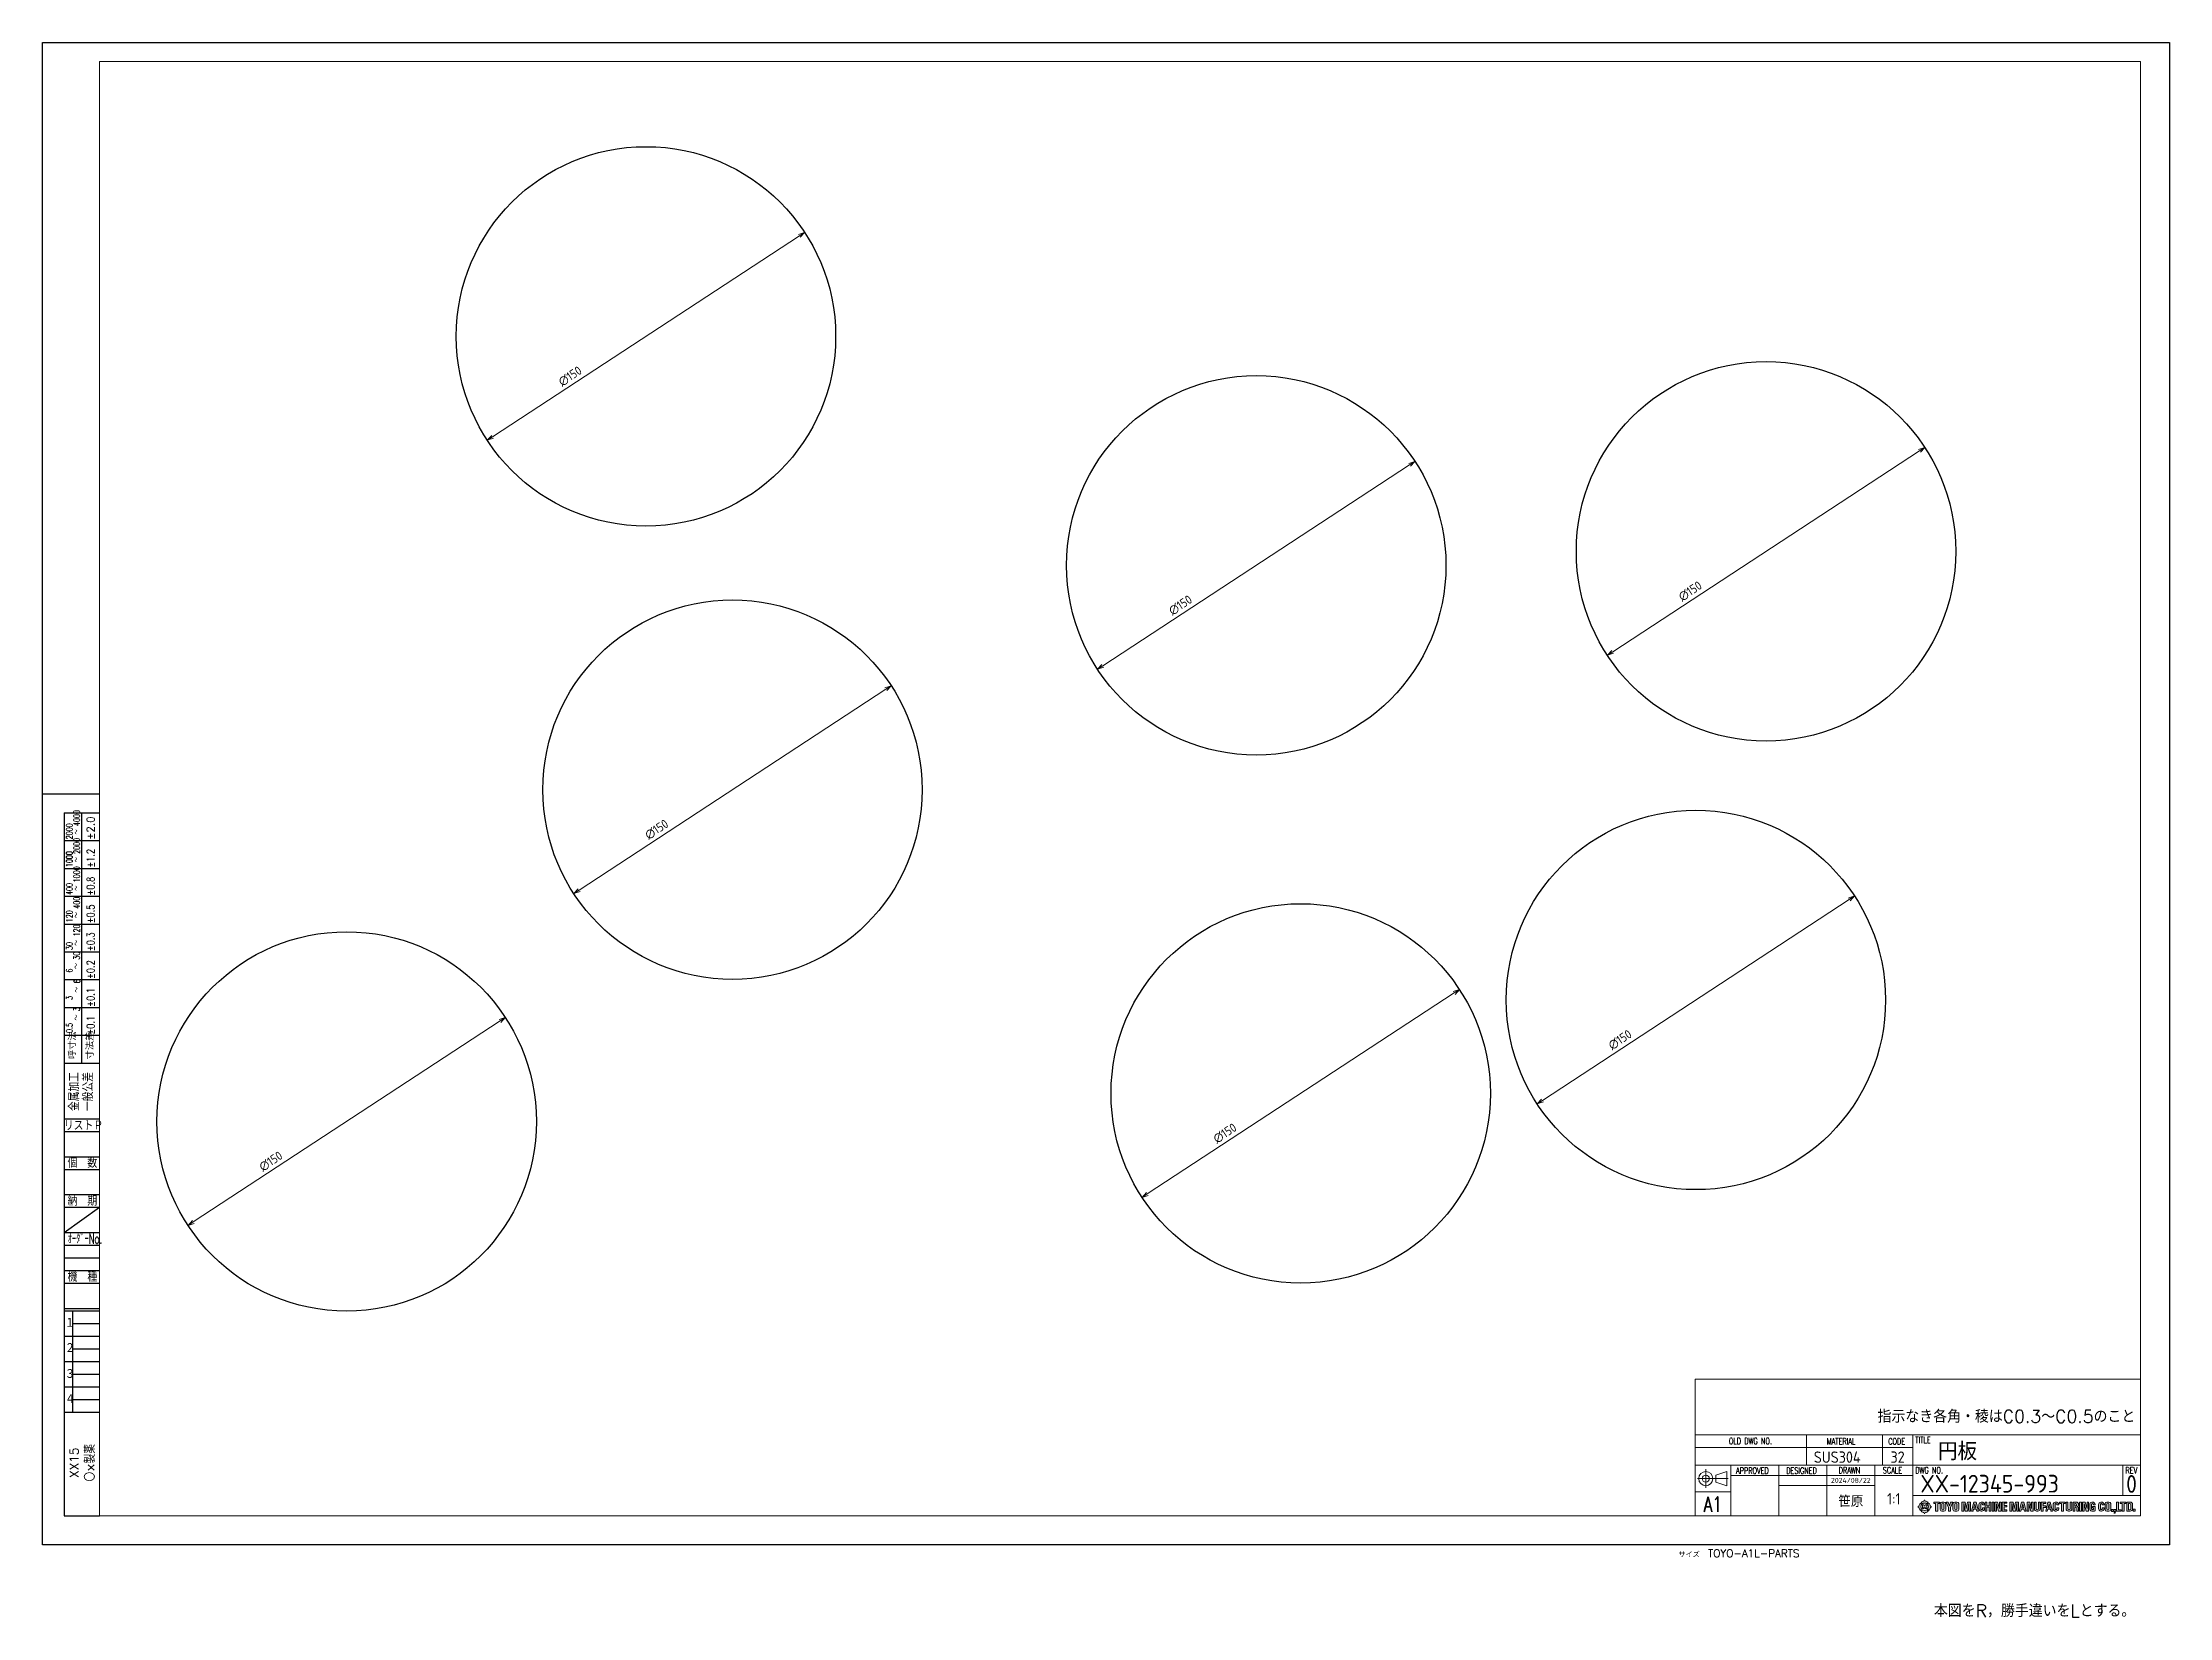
# Model space of a CAD drawing. Header units: millimetres. Extents: x 0 to 841, y -29 to 594.
import ezdxf
from ezdxf.enums import TextEntityAlignment as Align

# ---------------------------------------------------------------- set-up
doc = ezdxf.new("R2010")
doc.units = ezdxf.units.MM
for name, color, linetype, lineweight in [('AM_0', 7, 'Continuous', 30), ('AM_5', 3, 'Continuous', 13), ('AM_BOR', 7, 'Continuous', 13)]:
    doc.layers.add(name, color=color, linetype=linetype, lineweight=lineweight)
doc.layers.add('AM_12', color=7, linetype='Continuous', lineweight=13, plot=False)
doc.styles.add('ACJISTS', font='romanc.shx', dxfattribs={"height": 1, "bigfont": 'extfont2.shx'})
doc.styles.add('ACTOYODIM', font='isocp.shx', dxfattribs={"bigfont": 'extfont2.shx'})
doc.styles.get("Standard").update_dxf_attribs({"font": 'isocp.shx', "bigfont": 'extfont2.shx'})
doc.styles.add('TM_WAKU1', font='SIMPLEX.shx', dxfattribs={"bigfont": 'extfont2.shx'})
doc.styles.add('TM_WAKU2', font='SIMPLEX.shx', dxfattribs={"width": 0.75, "bigfont": 'EXTFONT.shx'})
doc.styles.add('TOYO-SEET1', font='SIMPLEX.shx', dxfattribs={"bigfont": 'extfont2.shx'})
doc.dimstyles.new('JIS-TOYO$3', dxfattribs={"dimtxt": 3.5, "dimasz": 2.5, "dimexe": 1, "dimexo": 1, "dimgap": 1.5, "dimtad": 3, "dimdec": 4, "dimdsep": 46, "dimtxsty": 'ACTOYODIM', "dimblk": 'OPEN30', "dimcen": 0, "dimclrd": 256, "dimclre": 256, "dimclrt": 2, "dimadec": 0, "dimazin": 2, "dimtp": 0.1, "dimtm": 0.1, "dimtfac": 0.71, "dimtdec": 4, "dimtmove": 0, "dimatfit": 3, "dimldrblk": 'OPEN30', "dimfxl": 1, "dimlwd": -1, "dimlwe": -1, "dimarcsym": 1})

# ---------------------------------------------------------------- blocks, each defined once
blk = doc.blocks.new('TOYO-A1L-PARTS')
at = {"layer": 'AM_BOR'}
for p, q in [((22.5, 586.5), (829.5, 586.5)), ((22.5, 11.5), (22.5, 586.5)), ((829.5, 11.5), (829.5, 586.5)), ((22.5, 11.5), (829.5, 11.5)), ((22.5, 11.5), (829.5, 11.5))]:
    blk.add_line(p, q, dxfattribs=at)
at = {"layer": 'AM_BOR', "color": 1, "lineweight": 25}
for p, q in [((0, 297), (22.5, 297)), ((8.5, 289.5), (8.5, 11.5)), ((8.5, 289.5), (22.5, 289.5)), ((15.5, 190.5), (15.5, 289.5)), ((8.5, 278.5), (22.5, 278.5)), ((8.5, 267.5), (22.5, 267.5)), ((8.5, 256.5), (22.5, 256.5)), ((8.5, 245.5), (22.5, 245.5)), ((8.5, 234.5), (22.5, 234.5)), ((8.5, 223.5), (22.5, 223.5)), ((8.5, 212.5), (22.5, 212.5)), ((8.5, 201.5), (22.5, 201.5)), ((8.5, 190.5), (22.5, 190.5)), ((8.5, 168.5), (22.5, 168.5)), ((8.5, 163.5), (22.5, 163.5)), ((8.5, 153.5), (22.5, 153.5)), ((8.5, 148.5), (22.5, 148.5)), ((8.5, 138.5), (22.5, 138.5)), ((8.5, 123.5), (22.5, 133.5)), ((8.5, 133.5), (22.5, 133.5)), ((8.5, 123.5), (22.5, 123.5)), ((8.5, 118.5), (22.5, 118.5)), ((8.5, 113.5), (22.5, 113.5)), ((8.5, 108.5), (22.5, 108.5)), ((8.5, 103.5), (22.5, 103.5)), ((8.5, 93.5), (22.5, 93.5)), ((8.5, 92.5), (22.5, 92.5)), ((12, 52.5), (12, 92.5)), ((12, 87.5), (22.5, 87.5)), ((8.5, 82.5), (22.5, 82.5)), ((12, 77.5), (22.5, 77.5)), ((8.5, 72.5), (22.5, 72.5)), ((12, 67.5), (22.5, 67.5)), ((8.5, 62.5), (22.5, 62.5)), ((8.5, 52.5), (22.5, 52.5)), ((12, 57.5), (22.5, 57.5)), ((8.5, 11.5), (22.5, 11.5))]:
    blk.add_line(p, q, dxfattribs=at)
at = {"layer": 'Defpoints', "color": 1, "lineweight": 25}
blk.add_lwpolyline([(0, 0), (0, 594), (841, 594), (841, 0)], close=True, dxfattribs=at)
at = {"layer": 'AM_BOR', "color": 1, "lineweight": 25, "style": 'TOYO-SEET1'}
for s, height, width, p in [('～ 4000', 2.5, 0.6, (14.793, 280.878)), ('2000', 2.5, 0.6, (11.8, 279)), ('1000', 2.5, 0.6, (11.8, 268)), ('～ 2000', 2.5, 0.6, (14.793, 269.878)), ('±1.2', 3, 0.8, (20.5, 267.8)), ('～ 1000', 2.5, 0.6, (14.744, 258.646)), ('±0.8', 3, 0.8, (20.5, 256.8)), ('400', 2.5, 0.6, (11.8, 257)), ('～ 400', 2.5, 0.7, (14.767, 247.805)), ('±0.5', 3, 0.8, (20.5, 245.8)), ('120', 2.5, 0.7, (11.8, 246.2)), ('～ 120', 2.5, 0.7, (14.716, 236.862)), ('30', 2.5, 0.7, (11.8, 235.225)), ('±0.3', 3, 0.8, (20.5, 234.8)), ('6', 2.5, 0.7, (11.8, 226.292)), ('～ 30', 2.5, 0.7, (14.69, 227.662)), ('±0.2', 3, 0.8, (20.5, 223.8)), ('～ 6', 2.5, 0.7, (14.844, 218.313)), ('±0.1', 3, 0.8, (20.5, 212.8)), ('3', 2.5, 0.7, (11.8, 215.505)), ('～ 3', 2.5, 0.7, (14.716, 207.329)), ('0.5', 2.5, 0.7, (11.8, 202.421)), ('±0.1', 3, 0.8, (20.5, 201.8))]:
    blk.add_text(s, height=height, rotation=90, dxfattribs=dict(at, width=width)).set_placement(p)
for s, height, p in [('±2.0', 3, (20.5, 278.8)), ('呼寸法', 2.6, (13.216, 192.097)), ('寸法差', 2.6, (20.196, 191.995)), ('金属加工', 3.5, (14.426, 171.565)), ('一般公差', 3.5, (19.926, 171.565))]:
    blk.add_text(s, height=height, rotation=90, dxfattribs=at).set_placement(p)
for s, width, p in [('リストＰ', 0.75, (8.402, 163.901)), ('個\u3000数', 0.85, (9.903, 149.1)), ('納\u3000期', 0.85, (9.903, 134.1)), ('ｵｰﾀﾞｰNo.', 0.6, (9.903, 119.1)), ('機\u3000種', 0.85, (9.903, 104.1)), ('１', 0.75, (8.903, 85.884)), ('２', 0.75, (8.903, 75.918)), ('３', 0.75, (8.903, 65.65)), ('４', 0.75, (8.903, 55.685))]:
    blk.add_text(s, height=4, dxfattribs=dict(at, width=width)).set_placement(p)
at = {"layer": 'AM_BOR', "color": 1, "lineweight": 25, "style": 'TM_WAKU2', "width": 0.75}
blk.add_text('A1', height=6, dxfattribs=at).set_placement((656.8, 19.05), align=Align.TOP_LEFT)
at = {"layer": 'AM_BOR', "color": 7, "style": 'TM_WAKU1', "flags": 8}
for tag, p in [('STR-TYPE', (12.5, 32.5)), ('STR-INIUSER', (18.5, 32.5))]:
    blk.add_attdef(tag, text='', height=3.5, rotation=90, dxfattribs=at).set_placement(p, align=Align.MIDDLE)
blk = doc.blocks.new('TOYO-TYPE A')
at = {"layer": 'AM_BOR'}
h = blk.add_hatch(color=2, dxfattribs=at)
h.paths.add_polyline_path([(-85.03, 5.86), (-85.3, 6.34), (-85.57, 5.86, 0.142281), (-86.74, 5.37), (-86.16, 4.78, -0.325023), (-84.44, 4.78), (-83.86, 5.37, 0.142281)])
h.paths.add_polyline_path([(-86.48, 4.46), (-87.07, 5.04, 0.142281), (-87.56, 3.87), (-88.04, 3.6), (-87.56, 3.33, 0.142281), (-87.07, 2.16), (-86.48, 2.74, -0.325023)])
h.paths.add_polyline_path([(-86.16, 2.42), (-86.74, 1.84, 0.142281), (-85.57, 1.34), (-85.3, 0.86), (-85.03, 1.34, 0.142281), (-83.86, 1.84), (-84.44, 2.42, -0.325023)])
h.paths.add_polyline_path([(-85.03, 3.42), (-85.03, 2.87), (-84.39, 2.87), (-84.39, 4.33), (-85.03, 4.33), (-85.3, 3.86), (-85.57, 4.33), (-86.21, 4.33), (-86.21, 2.87), (-85.57, 2.87), (-85.57, 3.42), (-85.3, 2.94)])
h.paths.add_polyline_path([(-84.12, 2.74), (-83.53, 2.16, 0.142281), (-83.04, 3.33), (-82.56, 3.6), (-83.04, 3.87, 0.142281), (-83.53, 5.04), (-84.12, 4.46, -0.325023)])
h.paths.add_polyline_path([(-80.15, 4.88), (-79.46, 4.88), (-79.46, 5.47), (-81.65, 5.47), (-81.65, 4.88), (-80.97, 4.88), (-80.97, 1.87), (-80.15, 1.87)])
h.paths.add_polyline_path([(-79.21, 2.51, 0.360395), (-78.48, 1.87), (-77.66, 1.87, 0.360395), (-76.93, 2.51), (-76.93, 4.83, 0.360395), (-77.66, 5.47), (-78.48, 5.47, 0.360395), (-79.21, 4.83)])
h.paths.add_polyline_path([(-78.48, 4.6, -0.888889), (-77.66, 4.6), (-77.66, 2.73, -0.888889), (-78.48, 2.73)], flags=16)
h.paths.add_polyline_path([(-75.52, 3.97), (-75.95, 5.47), (-76.84, 5.47), (-75.91, 3.33), (-75.91, 1.87), (-75.13, 1.87), (-75.13, 3.33), (-74.2, 5.47), (-75.09, 5.47)])
h.paths.add_polyline_path([(-74.11, 2.51, 0.360395), (-73.38, 1.87), (-72.55, 1.87, 0.360395), (-71.83, 2.51), (-71.83, 4.83, 0.360395), (-72.55, 5.47), (-73.38, 5.47, 0.360395), (-74.11, 4.83)])
h.paths.add_polyline_path([(-73.38, 2.73), (-73.38, 4.6, -0.888889), (-72.55, 4.6), (-72.55, 2.73, -0.888889)], flags=16)
h.paths.add_polyline_path([(-70.55, 1.87), (-69.86, 1.87), (-69.86, 4.88), (-69.32, 1.87), (-68.41, 1.87), (-67.86, 4.88), (-67.86, 1.87), (-67.17, 1.87), (-67.17, 5.47), (-68.41, 5.47), (-68.86, 2.96), (-69.32, 5.47), (-70.55, 5.47)])
h.paths.add_polyline_path([(-64.92, 2.69), (-64.71, 1.87), (-64.07, 1.87), (-64.99, 5.47), (-65.9, 5.47), (-66.81, 1.87), (-66.17, 1.87), (-65.96, 2.69)])
h.paths.add_polyline_path([(-65.82, 3.24), (-65.44, 4.75), (-65.06, 3.24)], flags=16)
h.paths.add_polyline_path([(-63.09, 2.87), (-63.09, 4.47, -1.125), (-62.36, 4.47), (-62.36, 4.33), (-61.63, 4.33), (-61.63, 4.56, 0.36205), (-62.7, 5.47), (-63, 5.47, 0.389293), (-63.82, 4.47), (-63.82, 2.87, 0.389293), (-63, 1.87), (-62.7, 1.87, 0.36205), (-61.63, 2.78), (-61.63, 3.14), (-62.36, 3.14), (-62.36, 2.87, -1.125)])
h.paths.add_polyline_path([(-59.79, 3.42), (-59.79, 1.87), (-59.1, 1.87), (-59.1, 5.47), (-59.79, 5.47), (-59.79, 4.01), (-60.65, 4.01), (-60.65, 5.47), (-61.34, 5.47), (-61.34, 1.87), (-60.65, 1.87), (-60.65, 3.42)])
h.paths.add_polyline_path([(-57.96, 5.47), (-58.65, 5.47), (-58.65, 1.87), (-57.96, 1.87)])
h.paths.add_polyline_path([(-57.51, 1.87), (-56.87, 1.87), (-56.87, 4.74), (-56.05, 1.87), (-55.09, 1.87), (-55.09, 5.47), (-55.73, 5.47), (-55.73, 2.92), (-56.46, 5.47), (-57.51, 5.47)])
h.paths.add_polyline_path([(-53.9, 4.06), (-53.9, 4.97), (-52.81, 4.97), (-52.81, 5.47), (-54.63, 5.47), (-54.63, 1.87), (-52.81, 1.87), (-52.81, 2.37), (-53.9, 2.37), (-53.9, 3.51), (-52.81, 3.51), (-52.81, 4.06)])
h.paths.add_polyline_path([(-51.58, 1.87), (-50.89, 1.87), (-50.89, 4.88), (-50.35, 1.87), (-49.44, 1.87), (-48.89, 4.88), (-48.89, 1.87), (-48.2, 1.87), (-48.2, 5.47), (-49.44, 5.47), (-49.89, 2.96), (-50.35, 5.47), (-51.58, 5.47)])
h.paths.add_polyline_path([(-46.08, 5.47), (-47, 5.47), (-47.91, 1.87), (-47.27, 1.87), (-47.06, 2.69), (-46.02, 2.69), (-45.81, 1.87), (-45.17, 1.87)])
h.paths.add_polyline_path([(-46.16, 3.24), (-46.92, 3.24), (-46.54, 4.75)], flags=16)
h.paths.add_polyline_path([(-44.17, 4.74), (-43.35, 1.87), (-42.39, 1.87), (-42.39, 5.47), (-43.03, 5.47), (-43.03, 2.92), (-43.76, 5.47), (-44.81, 5.47), (-44.81, 1.87), (-44.17, 1.87)])
h.paths.add_polyline_path([(-41.25, 2.87), (-41.25, 5.47), (-41.93, 5.47), (-41.93, 2.78, 0.414214), (-41.02, 1.87), (-40.57, 1.87, 0.414214), (-39.65, 2.78), (-39.65, 5.47), (-40.34, 5.47), (-40.34, 2.87, -1)])
h.paths.add_polyline_path([(-39.24, 1.87), (-38.47, 1.87), (-38.47, 3.37), (-37.42, 3.37), (-37.42, 3.92), (-38.47, 3.92), (-38.47, 4.92), (-37.42, 4.92), (-37.42, 5.47), (-39.24, 5.47)])
h.paths.add_polyline_path([(-36.6, 2.69), (-35.55, 2.69), (-35.35, 1.87), (-34.71, 1.87), (-35.62, 5.47), (-36.53, 5.47), (-37.44, 1.87), (-36.8, 1.87)])
h.paths.add_polyline_path([(-36.46, 3.24), (-36.07, 4.75), (-35.69, 3.24)], flags=16)
h.paths.add_polyline_path([(-33.75, 4.47, -1.118991), (-33.02, 4.47), (-33.02, 4.33), (-32.29, 4.33), (-32.29, 4.56, 0.36205), (-33.35, 5.47), (-33.66, 5.47, 0.389293), (-34.48, 4.47), (-34.48, 2.87, 0.389293), (-33.66, 1.87), (-33.35, 1.87, 0.36205), (-32.29, 2.78), (-32.29, 3.14), (-33.02, 3.14), (-33.02, 2.87, -1.125), (-33.75, 2.87)])
h.paths.add_polyline_path([(-31.24, 1.87), (-30.42, 1.87), (-30.42, 4.88), (-29.74, 4.88), (-29.74, 5.47), (-31.93, 5.47), (-31.93, 4.88), (-31.24, 4.88)])
h.paths.add_polyline_path([(-29.37, 2.78, 0.414214), (-28.46, 1.87), (-28, 1.87, 0.414214), (-27.09, 2.78), (-27.09, 5.47), (-27.78, 5.47), (-27.78, 2.87, -1), (-28.69, 2.87), (-28.69, 5.47), (-29.37, 5.47)])
h.paths.add_polyline_path([(-26.59, 1.87), (-25.91, 1.87), (-25.91, 3.37), (-25.63, 3.37, -0.414214), (-25.18, 2.92), (-25.18, 1.87), (-24.45, 1.87), (-24.45, 3.1, 0.390984), (-24.95, 3.65), (-25.04, 3.65, -0.005711), (-25.03, 3.65, 0.353187), (-24.45, 4.19), (-24.45, 4.56, 0.414214), (-25.36, 5.47), (-26.59, 5.47)])
h.paths.add_polyline_path([(-25.91, 4.88), (-25.66, 4.88, -0.404487), (-25.2, 4.44), (-25.2, 4.35, -0.424007), (-25.66, 3.87), (-25.91, 3.87)], flags=16)
h.paths.add_polyline_path([(-23.33, 5.47), (-24.06, 5.47), (-24.06, 1.87), (-23.33, 1.87)])
h.paths.add_polyline_path([(-22.87, 1.87), (-22.24, 1.87), (-22.24, 4.74), (-21.41, 1.87), (-20.46, 1.87), (-20.46, 5.47), (-21.1, 5.47), (-21.1, 2.92), (-21.82, 5.47), (-22.87, 5.47)])
h.paths.add_polyline_path([(-20.02, 2.87, 0.389293), (-19.2, 1.87), (-18.56, 1.87, 0.100664), (-17.83, 2.05), (-17.83, 3.74), (-18.93, 3.74), (-18.93, 3.19), (-18.56, 3.19), (-18.56, 2.69, -0.414214), (-18.79, 2.46), (-18.93, 2.46, -0.449066), (-19.29, 2.87), (-19.29, 4.47, -1.125), (-18.56, 4.47), (-18.56, 4.33), (-17.83, 4.33), (-17.83, 4.56, 0.36205), (-18.9, 5.47), (-19.2, 5.47, 0.389293), (-20.02, 4.47)])
h.paths.add_polyline_path([(-16.51, 2.87, 0.389293), (-15.69, 1.87), (-15.39, 1.87, 0.36205), (-14.32, 2.78), (-14.32, 3.14), (-15.05, 3.14), (-15.05, 2.87, -1.125), (-15.78, 2.87), (-15.78, 4.47, -1.125), (-15.05, 4.47), (-15.05, 4.33), (-14.32, 4.33), (-14.32, 4.56, 0.36205), (-15.39, 5.47), (-15.69, 5.47, 0.389293), (-16.51, 4.47)])
h.paths.add_polyline_path([(-13.98, 2.51, 0.360395), (-13.25, 1.87), (-12.43, 1.87, 0.360395), (-11.7, 2.51), (-11.7, 4.83, 0.360395), (-12.43, 5.47), (-13.25, 5.47, 0.360395), (-13.98, 4.83)])
h.paths.add_polyline_path([(-13.25, 4.6, -0.888889), (-12.43, 4.6), (-12.43, 2.73, -0.888889), (-13.25, 2.73)], flags=16)
h.paths.add_polyline_path([(-11.47, 2.46), (-11.47, 1.78), (-10.79, 1.78), (-10.79, 2.46)])
h.paths.add_polyline_path([(-10.49, 2.46), (-10.49, 1.78), (-10.08, 1.78, -0.39461), (-10.4, 1.18), (-10.4, 1, 0.42586), (-9.76, 1.78), (-9.76, 2.46)])
h.paths.add_polyline_path([(-9.42, 1.87), (-7.6, 1.87), (-7.6, 2.42), (-8.69, 2.42), (-8.69, 5.47), (-9.42, 5.47)])
h.paths.add_polyline_path([(-6.43, 4.88), (-5.75, 4.88), (-5.75, 5.47), (-7.94, 5.47), (-7.94, 4.88), (-7.26, 4.88), (-7.26, 1.87), (-6.43, 1.87)])
h.paths.add_polyline_path([(-5.36, 1.87), (-4, 1.87, 0.414214), (-3.08, 2.78), (-3.08, 4.56, 0.414214), (-4, 5.47), (-5.36, 5.47)])
h.paths.add_polyline_path([(-4.68, 4.83), (-4.27, 4.83, -0.414214), (-3.81, 4.38), (-3.81, 2.87, -0.414214), (-4.27, 2.42), (-4.68, 2.42)], flags=16)
h.paths.add_polyline_path([(-2.79, 2.6), (-2.79, 1.87), (-2.1, 1.87), (-2.1, 2.6)])
at = {"layer": 'AM_12'}
for p, q in [((-176, 54), (0, 54)), ((-176, 32), (-176, 54))]:
    blk.add_line(p, q, dxfattribs=at)
at = {"layer": 'AM_BOR', "color": 7}
for p, q in [((-176, 32), (0, 32)), ((-176, 32), (-176, 0)), ((-90, 0), (-90, 32)), ((0, 0), (0, 32)), ((-176, 20), (0, 20)), ((-171.84, 18.44), (-171.84, 11.09)), ((-167.92, 16.13), (-163.58, 17.53)), ((-163.58, 17.53), (-163.58, 11.93)), ((-7, 8), (-7, 20)), ((-175.06, 14.73), (-162.95, 14.73)), ((-167.92, 16.13), (-167.92, 13.33)), ((-163.58, 11.93), (-167.92, 13.33)), ((-176, 0), (0, 0)), ((-176, 0), (0, 0)), ((-90, 8), (0, 8))]:
    blk.add_line(p, q, dxfattribs=at)
at = {"layer": 'AM_BOR', "color": 2}
for p, q in [((-176, 27), (-90, 27)), ((-132, 20), (-132, 32)), ((-102, 20), (-102, 32)), ((-162, 20), (-162, 0)), ((-143, 0), (-143, 20)), ((-124, 0), (-124, 20)), ((-105, 0), (-105, 20)), ((-176, 9.5), (-162, 9.5)), ((-162, 16), (-90, 16)), ((-124, 12), (-143, 12)), ((-124, 12), (-105, 12)), ((-87.56, 3.87), (-88.04, 3.6)), ((-87.56, 3.33), (-88.04, 3.6)), ((-86.48, 4.46), (-87.07, 5.04)), ((-87.07, 2.16), (-86.48, 2.74)), ((-86.74, 5.37), (-86.16, 4.78)), ((-86.16, 2.42), (-86.74, 1.84)), ((-86.21, 2.87), (-86.21, 4.33)), ((-86.21, 4.33), (-85.57, 4.33)), ((-86.21, 2.87), (-85.57, 2.87)), ((-85.57, 5.86), (-85.3, 6.34)), ((-85.3, 3.86), (-85.57, 4.33)), ((-85.57, 2.87), (-85.57, 3.42)), ((-85.3, 2.94), (-85.57, 3.42)), ((-85.57, 1.34), (-85.3, 0.86)), ((-85.03, 5.86), (-85.3, 6.34)), ((-85.3, 3.86), (-85.03, 4.33)), ((-85.3, 2.94), (-85.03, 3.42)), ((-85.03, 1.34), (-85.3, 0.86)), ((-85.03, 4.33), (-84.39, 4.33)), ((-85.03, 2.87), (-85.03, 3.42)), ((-85.03, 2.87), (-84.39, 2.87)), ((-84.44, 4.78), (-83.86, 5.37)), ((-83.86, 1.84), (-84.44, 2.42)), ((-84.39, 2.87), (-84.39, 4.33)), ((-83.53, 5.04), (-84.12, 4.46)), ((-84.12, 2.74), (-83.53, 2.16)), ((-83.04, 3.87), (-82.56, 3.6)), ((-83.04, 3.33), (-82.56, 3.6)), ((-81.65, 5.47), (-79.46, 5.47)), ((-81.65, 5.47), (-81.65, 4.88)), ((-81.65, 4.88), (-80.97, 4.88)), ((-80.97, 4.88), (-80.97, 1.87)), ((-80.97, 1.87), (-80.15, 1.87)), ((-80.15, 4.88), (-80.15, 1.87)), ((-80.15, 4.88), (-79.46, 4.88)), ((-79.46, 5.47), (-79.46, 4.88)), ((-79.21, 4.83), (-79.21, 2.51)), ((-78.48, 5.47), (-77.66, 5.47)), ((-78.48, 4.6), (-78.48, 2.73)), ((-78.48, 1.87), (-77.66, 1.87)), ((-77.66, 4.6), (-77.66, 2.73)), ((-76.93, 4.83), (-76.93, 2.51)), ((-75.91, 3.33), (-76.84, 5.47)), ((-76.84, 5.47), (-75.95, 5.47)), ((-75.95, 5.47), (-75.52, 3.97)), ((-75.91, 1.87), (-75.91, 3.33)), ((-75.91, 1.87), (-75.13, 1.87)), ((-75.09, 5.47), (-75.52, 3.97)), ((-75.13, 3.33), (-74.2, 5.47)), ((-75.13, 1.87), (-75.13, 3.33)), ((-75.09, 5.47), (-74.2, 5.47)), ((-74.11, 4.83), (-74.11, 2.51)), ((-73.38, 5.47), (-72.55, 5.47)), ((-73.38, 4.6), (-73.38, 2.73)), ((-73.38, 1.87), (-72.55, 1.87)), ((-72.55, 4.6), (-72.55, 2.73)), ((-71.83, 4.83), (-71.83, 2.51)), ((-70.55, 5.47), (-70.55, 1.87)), ((-70.55, 5.47), (-69.32, 5.47)), ((-70.55, 1.87), (-69.86, 1.87)), ((-69.86, 4.88), (-69.32, 1.87)), ((-69.86, 4.88), (-69.86, 1.87)), ((-69.32, 5.47), (-68.86, 2.96)), ((-69.32, 1.87), (-68.41, 1.87)), ((-68.41, 5.47), (-68.86, 2.96)), ((-68.41, 5.47), (-67.17, 5.47)), ((-67.86, 4.88), (-68.41, 1.87)), ((-67.86, 4.88), (-67.86, 1.87)), ((-67.86, 1.87), (-67.17, 1.87)), ((-67.17, 5.47), (-67.17, 1.87)), ((-66.81, 1.87), (-65.9, 5.47)), ((-66.81, 1.87), (-66.17, 1.87)), ((-66.17, 1.87), (-65.96, 2.69)), ((-65.96, 2.69), (-64.92, 2.69)), ((-65.9, 5.47), (-64.99, 5.47)), ((-65.82, 3.24), (-65.44, 4.75)), ((-65.82, 3.24), (-65.06, 3.24)), ((-65.06, 3.24), (-65.44, 4.75)), ((-64.07, 1.87), (-64.99, 5.47)), ((-64.71, 1.87), (-64.92, 2.69)), ((-64.71, 1.87), (-64.07, 1.87)), ((-63.82, 4.47), (-63.82, 2.87)), ((-63.09, 4.47), (-63.09, 2.87)), ((-63, 5.47), (-62.7, 5.47)), ((-63, 1.87), (-62.7, 1.87)), ((-62.36, 4.47), (-62.36, 4.33)), ((-62.36, 4.33), (-61.63, 4.33)), ((-62.36, 3.14), (-62.36, 2.87)), ((-62.36, 3.14), (-61.63, 3.14)), ((-61.63, 4.56), (-61.63, 4.33)), ((-61.63, 3.14), (-61.63, 2.78)), ((-61.34, 5.47), (-61.34, 1.87)), ((-61.34, 5.47), (-60.65, 5.47)), ((-61.34, 1.87), (-60.65, 1.87)), ((-60.65, 5.47), (-60.65, 4.01)), ((-60.65, 4.01), (-59.79, 4.01)), ((-60.65, 3.42), (-60.65, 1.87)), ((-60.65, 3.42), (-59.79, 3.42)), ((-59.79, 5.47), (-59.1, 5.47)), ((-59.79, 5.47), (-59.79, 4.01)), ((-59.79, 3.42), (-59.79, 1.87)), ((-59.79, 1.87), (-59.1, 1.87)), ((-59.1, 5.47), (-59.1, 1.87)), ((-58.65, 5.47), (-58.65, 1.87)), ((-58.65, 5.47), (-57.96, 5.47)), ((-58.65, 1.87), (-57.96, 1.87)), ((-57.96, 1.87), (-57.96, 5.47)), ((-57.51, 5.47), (-57.51, 1.87)), ((-57.51, 5.47), (-56.46, 5.47)), ((-57.51, 1.87), (-56.87, 1.87)), ((-56.87, 4.74), (-56.05, 1.87)), ((-56.87, 1.87), (-56.87, 4.74)), ((-56.46, 5.47), (-55.73, 2.92)), ((-56.05, 1.87), (-55.09, 1.87)), ((-55.73, 5.47), (-55.73, 2.92)), ((-55.73, 5.47), (-55.09, 5.47)), ((-55.09, 1.87), (-55.09, 5.47)), ((-54.63, 5.47), (-54.63, 1.87)), ((-54.63, 5.47), (-52.81, 5.47)), ((-54.63, 1.87), (-52.81, 1.87)), ((-53.9, 4.97), (-52.81, 4.97)), ((-53.9, 4.97), (-53.9, 4.06)), ((-52.81, 4.06), (-53.9, 4.06)), ((-53.9, 3.51), (-52.81, 3.51)), ((-53.9, 3.51), (-53.9, 2.37)), ((-53.9, 2.37), (-52.81, 2.37)), ((-52.81, 4.97), (-52.81, 5.47)), ((-52.81, 3.51), (-52.81, 4.06)), ((-52.81, 1.87), (-52.81, 2.37)), ((-51.58, 5.47), (-50.35, 5.47)), ((-51.58, 5.47), (-51.58, 1.87)), ((-51.58, 1.87), (-50.89, 1.87)), ((-50.89, 4.88), (-50.35, 1.87)), ((-50.89, 4.88), (-50.89, 1.87)), ((-50.35, 5.47), (-49.89, 2.96)), ((-50.35, 1.87), (-49.44, 1.87)), ((-49.44, 5.47), (-49.89, 2.96)), ((-49.44, 5.47), (-48.2, 5.47)), ((-48.89, 4.88), (-49.44, 1.87)), ((-48.89, 4.88), (-48.89, 1.87)), ((-48.89, 1.87), (-48.2, 1.87)), ((-48.2, 5.47), (-48.2, 1.87)), ((-47.91, 1.87), (-47, 5.47)), ((-47.91, 1.87), (-47.27, 1.87)), ((-47.27, 1.87), (-47.06, 2.69)), ((-47.06, 2.69), (-46.02, 2.69)), ((-47, 5.47), (-46.08, 5.47)), ((-46.92, 3.24), (-46.54, 4.75)), ((-46.92, 3.24), (-46.16, 3.24)), ((-46.16, 3.24), (-46.54, 4.75)), ((-45.17, 1.87), (-46.08, 5.47)), ((-45.81, 1.87), (-46.02, 2.69)), ((-45.81, 1.87), (-45.17, 1.87)), ((-44.81, 5.47), (-44.81, 1.87)), ((-44.81, 5.47), (-43.76, 5.47)), ((-44.81, 1.87), (-44.17, 1.87)), ((-44.17, 1.87), (-44.17, 4.74)), ((-44.17, 4.74), (-43.35, 1.87)), ((-43.76, 5.47), (-43.03, 2.92)), ((-43.35, 1.87), (-42.39, 1.87)), ((-43.03, 5.47), (-42.39, 5.47)), ((-43.03, 5.47), (-43.03, 2.92)), ((-42.39, 1.87), (-42.39, 5.47)), ((-41.93, 2.87), (-41.93, 5.47)), ((-41.93, 5.47), (-41.93, 2.78)), ((-41.93, 5.47), (-41.25, 5.47)), ((-41.25, 2.87), (-41.25, 5.47)), ((-41.02, 1.87), (-40.57, 1.87)), ((-40.34, 5.47), (-40.34, 2.87)), ((-40.34, 5.47), (-39.65, 5.47)), ((-39.65, 5.47), (-39.65, 2.78)), ((-39.24, 5.47), (-39.24, 1.87)), ((-39.24, 5.47), (-37.42, 5.47)), ((-39.24, 1.87), (-38.47, 1.87)), ((-38.47, 4.92), (-37.42, 4.92)), ((-38.47, 3.92), (-38.47, 4.92)), ((-38.47, 3.92), (-37.42, 3.92)), ((-38.47, 3.37), (-37.42, 3.37)), ((-38.47, 1.87), (-38.47, 3.37)), ((-37.44, 1.87), (-36.53, 5.47)), ((-37.44, 1.87), (-36.8, 1.87)), ((-37.42, 5.47), (-37.42, 4.92)), ((-37.42, 3.92), (-37.42, 3.37)), ((-36.8, 1.87), (-36.6, 2.69)), ((-36.6, 2.69), (-35.55, 2.69)), ((-36.53, 5.47), (-35.62, 5.47)), ((-36.46, 3.24), (-36.07, 4.75)), ((-36.46, 3.24), (-35.69, 3.24)), ((-35.69, 3.24), (-36.07, 4.75)), ((-34.71, 1.87), (-35.62, 5.47)), ((-35.35, 1.87), (-35.55, 2.69)), ((-35.35, 1.87), (-34.71, 1.87)), ((-34.48, 4.47), (-34.48, 2.87)), ((-33.75, 4.47), (-33.75, 2.87)), ((-33.66, 5.47), (-33.35, 5.47)), ((-33.66, 1.87), (-33.35, 1.87)), ((-33.02, 4.47), (-33.02, 4.33)), ((-33.02, 4.33), (-32.29, 4.33)), ((-33.02, 3.14), (-32.29, 3.14)), ((-33.02, 3.14), (-33.02, 2.87)), ((-32.29, 4.56), (-32.29, 4.33)), ((-32.29, 3.14), (-32.29, 2.78)), ((-31.93, 5.47), (-29.74, 5.47)), ((-31.93, 5.47), (-31.93, 4.88)), ((-31.93, 4.88), (-31.24, 4.88)), ((-31.24, 4.88), (-31.24, 1.87)), ((-31.24, 1.87), (-30.42, 1.87)), ((-30.42, 4.88), (-30.42, 1.87)), ((-30.42, 4.88), (-29.74, 4.88)), ((-29.74, 5.47), (-29.74, 4.88)), ((-29.37, 5.47), (-29.37, 2.78)), ((-29.37, 5.47), (-28.69, 5.47)), ((-28.69, 2.87), (-28.69, 5.47)), ((-28.46, 1.87), (-28, 1.87)), ((-27.78, 5.47), (-27.78, 2.87)), ((-27.78, 5.47), (-27.09, 5.47)), ((-27.09, 5.47), (-27.09, 2.78)), ((-26.59, 5.47), (-25.36, 5.47)), ((-26.59, 5.47), (-26.59, 1.87)), ((-26.59, 1.87), (-25.91, 1.87)), ((-25.91, 4.88), (-25.66, 4.88)), ((-25.91, 4.88), (-25.91, 3.87)), ((-25.91, 3.87), (-25.66, 3.87)), ((-25.91, 3.37), (-25.63, 3.37)), ((-25.91, 3.37), (-25.91, 1.87)), ((-25.2, 4.44), (-25.2, 4.35)), ((-25.18, 1.87), (-25.18, 2.92)), ((-25.18, 1.87), (-24.45, 1.87)), ((-25.04, 3.65), (-24.99, 3.65)), ((-24.45, 4.19), (-24.45, 4.56)), ((-24.45, 1.87), (-24.45, 3.1)), ((-24.06, 5.47), (-24.06, 1.87)), ((-24.06, 5.47), (-23.33, 5.47)), ((-24.06, 1.87), (-23.33, 1.87)), ((-23.33, 1.87), (-23.33, 5.47)), ((-22.87, 5.47), (-22.87, 1.87)), ((-22.87, 5.47), (-21.82, 5.47)), ((-22.87, 1.87), (-22.24, 1.87)), ((-22.24, 4.74), (-21.41, 1.87)), ((-22.24, 1.87), (-22.24, 4.74)), ((-21.82, 5.47), (-21.1, 2.92)), ((-21.41, 1.87), (-20.46, 1.87)), ((-21.1, 5.47), (-21.1, 2.92)), ((-21.1, 5.47), (-20.46, 5.47)), ((-20.46, 1.87), (-20.46, 5.47)), ((-20.02, 4.47), (-20.02, 2.87)), ((-19.29, 4.47), (-19.29, 2.87)), ((-19.2, 5.47), (-18.9, 5.47)), ((-19.2, 1.87), (-18.9, 1.87)), ((-19.2, 1.87), (-18.56, 1.87)), ((-18.93, 3.74), (-17.83, 3.74)), ((-18.93, 3.74), (-18.93, 3.19)), ((-18.93, 3.19), (-18.56, 3.19)), ((-18.93, 2.46), (-18.79, 2.46)), ((-18.56, 4.47), (-18.56, 4.33)), ((-18.56, 4.33), (-17.83, 4.33)), ((-18.56, 3.19), (-18.56, 2.69)), ((-18.56, 3.14), (-18.56, 2.87)), ((-17.83, 4.56), (-17.83, 4.33)), ((-17.83, 3.74), (-17.83, 2.05)), ((-16.51, 4.47), (-16.51, 2.87)), ((-15.78, 4.47), (-15.78, 2.87)), ((-15.69, 5.47), (-15.39, 5.47)), ((-15.69, 1.87), (-15.39, 1.87)), ((-15.05, 4.47), (-15.05, 4.33)), ((-15.05, 4.33), (-14.32, 4.33)), ((-15.05, 3.14), (-15.05, 2.87)), ((-15.05, 3.14), (-14.32, 3.14)), ((-14.32, 4.56), (-14.32, 4.33)), ((-14.32, 3.14), (-14.32, 2.78)), ((-13.98, 4.83), (-13.98, 2.51)), ((-13.25, 5.47), (-12.43, 5.47)), ((-13.25, 4.6), (-13.25, 2.73)), ((-13.25, 1.87), (-12.43, 1.87)), ((-12.43, 4.6), (-12.43, 2.73)), ((-11.7, 4.83), (-11.7, 2.51)), ((-11.47, 2.46), (-10.79, 2.46)), ((-11.47, 2.46), (-11.47, 1.78)), ((-11.47, 1.78), (-10.79, 1.78)), ((-10.79, 2.46), (-10.79, 1.78)), ((-10.49, 2.46), (-9.76, 2.46)), ((-10.49, 2.46), (-10.49, 1.78)), ((-10.49, 1.78), (-10.08, 1.78)), ((-10.4, 1.18), (-10.4, 1)), ((-9.76, 2.46), (-9.76, 1.78)), ((-9.42, 5.47), (-9.42, 1.87)), ((-9.42, 5.47), (-8.69, 5.47)), ((-9.42, 1.87), (-7.6, 1.87)), ((-8.69, 5.47), (-8.69, 2.42)), ((-8.69, 2.42), (-7.6, 2.42)), ((-7.94, 5.47), (-5.75, 5.47)), ((-7.94, 5.47), (-7.94, 4.88)), ((-7.94, 4.88), (-7.26, 4.88)), ((-7.6, 2.42), (-7.6, 1.87)), ((-7.26, 4.88), (-7.26, 1.87)), ((-7.26, 1.87), (-6.43, 1.87)), ((-6.43, 4.88), (-6.43, 1.87)), ((-6.43, 4.88), (-5.75, 4.88)), ((-5.75, 5.47), (-5.75, 4.88)), ((-5.36, 5.47), (-5.36, 1.87)), ((-5.36, 5.47), (-4, 5.47)), ((-5.36, 1.87), (-4, 1.87)), ((-4.68, 4.83), (-4.68, 2.42)), ((-4.68, 4.83), (-4.27, 4.83)), ((-4.68, 2.42), (-4.27, 2.42)), ((-3.81, 4.38), (-3.81, 2.87)), ((-3.08, 4.56), (-3.08, 2.78)), ((-2.79, 2.6), (-2.79, 1.87)), ((-2.79, 2.6), (-2.1, 2.6)), ((-2.79, 1.87), (-2.1, 1.87)), ((-2.1, 2.6), (-2.1, 1.87))]:
    blk.add_line(p, q, dxfattribs=at)
at = {"layer": 'AM_BOR', "color": 7}
for radius in [2.8, 1.4]:
    blk.add_circle((-171.84, 14.73), radius, dxfattribs=at)
at = {"layer": 'AM_BOR', "color": 2}
for centre, radius, start, end in [((-85.3, 3.6), 2.28, 140.73917, 173.1301), ((-85.3, 3.6), 2.28, 186.8699, 219.26083), ((-85.3, 3.6), 1.46, 143.9893, 216.0107), ((-85.3, 3.6), 2.28, 96.8699, 129.26083), ((-85.3, 3.6), 2.28, 230.73917, 263.1301), ((-85.3, 3.6), 1.46, 53.9893, 126.0107), ((-85.3, 3.6), 1.46, 233.9893, 306.0107), ((-85.3, 3.6), 2.28, 50.73917, 83.1301), ((-85.3, 3.6), 2.28, 276.8699, 309.26083), ((-85.3, 3.6), 1.46, 323.9893, 36.0107), ((-85.3, 3.6), 2.28, 6.8699, 39.26083), ((-85.3, 3.6), 2.28, 320.73917, 353.1301), ((-78.46, 4.71), 0.76, 91.54812, 170.82373), ((-78.46, 2.63), 0.76, 189.17627, 268.45188), ((-78.07, 4.56), 0.413, 6.73292, 173.26708), ((-78.07, 2.78), 0.413, 186.73292, 353.26708), ((-77.68, 4.71), 0.76, 9.17627, 88.45188), ((-77.68, 2.63), 0.76, 271.54812, 350.82373), ((-73.36, 4.71), 0.76, 91.54812, 170.82373), ((-73.36, 2.63), 0.76, 189.17627, 268.45188), ((-72.97, 4.56), 0.413, 6.73292, 173.26708), ((-72.97, 2.78), 0.413, 186.73292, 353.26708), ((-72.58, 4.71), 0.76, 9.17627, 88.45188), ((-72.58, 2.63), 0.76, 271.54812, 350.82373), ((-62.87, 4.52), 0.959, 98.16935, 183.25183), ((-62.87, 2.82), 0.959, 176.74817, 261.83065), ((-62.73, 4.51), 0.367, 353.26708, 186.73292), ((-62.73, 2.83), 0.367, 173.26708, 6.73292), ((-62.71, 4.38), 1.09, 9.59875, 90.79011), ((-62.71, 2.96), 1.09, 269.20989, 350.40125), ((-41.02, 2.78), 0.912, 180, 270), ((-40.79, 2.87), 0.456, 180, 360), ((-40.57, 2.78), 0.912, 270, 0), ((-33.52, 4.52), 0.959, 98.16935, 183.25183), ((-33.52, 2.82), 0.959, 176.74817, 261.83065), ((-33.38, 4.51), 0.367, 353.26708, 186.73292), ((-33.38, 2.83), 0.367, 173.26708, 6.73292), ((-33.37, 4.38), 1.09, 9.59875, 90.79011), ((-33.37, 2.96), 1.09, 269.20989, 350.40125), ((-28.46, 2.78), 0.912, 180, 270), ((-28.23, 2.87), 0.456, 180, 360), ((-28, 2.78), 0.912, 270, 0), ((-25.66, 4.42), 0.456, 1.90915, 90), ((-25.66, 4.33), 0.456, 270, 1.90915), ((-25.63, 2.92), 0.456, 0, 90), ((-25.36, 4.56), 0.912, 0, 90), ((-25.08, 4.28), 0.635, 273.23693, 352.18185), ((-25, 3.1), 0.55, 0.12252, 94.4587), ((-19.07, 4.52), 0.959, 98.16935, 183.25183), ((-19.07, 2.82), 0.959, 176.74817, 261.83065), ((-18.93, 4.51), 0.367, 353.26708, 186.73292), ((-18.93, 2.83), 0.367, 173.26708, 270), ((-18.91, 4.38), 1.09, 9.59875, 90.79011), ((-18.79, 2.69), 0.228, 270, 0), ((-18.65, 3.75), 1.89, 272.53968, 295.53281), ((-15.56, 4.52), 0.959, 98.16935, 183.25183), ((-15.56, 2.82), 0.959, 176.74817, 261.83065), ((-15.42, 4.51), 0.367, 353.26708, 186.73292), ((-15.42, 2.83), 0.367, 173.26708, 6.73292), ((-15.4, 4.38), 1.09, 9.59875, 90.79011), ((-15.4, 2.96), 1.09, 269.20989, 350.40125), ((-13.23, 4.71), 0.76, 91.54812, 170.82373), ((-13.23, 2.63), 0.76, 189.17627, 268.45188), ((-12.84, 4.56), 0.413, 6.73292, 173.26708), ((-12.84, 2.78), 0.413, 186.73292, 353.26708), ((-12.45, 4.71), 0.76, 9.17627, 88.45188), ((-12.45, 2.63), 0.76, 271.54812, 350.82373), ((-10.46, 1.7), 0.696, 274.39312, 6.66196), ((-10.56, 1.65), 0.493, 288.62983, 14.76866), ((-4.27, 4.38), 0.456, 0, 90), ((-4.27, 2.87), 0.456, 270, 0), ((-4, 4.56), 0.912, 0, 90), ((-4, 2.78), 0.912, 270, 0)]:
    blk.add_arc(centre, radius, start, end, dxfattribs=at)
at = {"layer": 'AM_BOR', "color": 2, "style": 'TM_WAKU2', "width": 0.75}
for s, p in [('OLD DWG NO.', (-162.71, 30.82)), ('MATERIAL', (-123.98, 30.7)), ('CODE', (-99.7, 30.7)), ('DRAWN', (-119.29, 19.3))]:
    blk.add_text(s, height=2.5, dxfattribs=at).set_placement(p, align=Align.TOP_LEFT)
for s, p in [('TITLE', (-89, 28.8)), ('SCALE', (-101.83, 16.79)), ('DWG NO.', (-89, 16.8))]:
    blk.add_text(s, height=2.5, dxfattribs=at).set_placement(p)
for s, p in [('APPROVED', (-159.88, 17.9)), ('DESIGNED', (-140.03, 17.9))]:
    blk.add_text(s, height=2.5, dxfattribs=at).set_placement(p, align=Align.MIDDLE_LEFT)
at = {"layer": 'AM_BOR', "color": 7, "style": 'TM_WAKU2', "width": 0.75}
blk.add_text('REV', height=2.5, dxfattribs=at).set_placement((-5.9, 19.3), align=Align.TOP_LEFT)
at = {"layer": 'AM_BOR', "color": 7, "style": 'ACJISTS'}
blk.add_text('サイズ', height=2, dxfattribs=at).set_placement((-182.63, -16.38))
at = {"layer": 'AM_BOR', "color": 7, "style": 'TM_WAKU1', "flags": 8}
blk.add_attdef('STR-CHAMFER-WITHIOUT-INSTRUCTONS', text='', height=5, dxfattribs=at).set_placement((-2, 36.84), align=Align.RIGHT)
at = {"layer": 'AM_BOR', "color": 7}
for tag, p, height in [('GEN-TITLE-MAT1{5.4}', (-129.15, 20.97), 4.5), ('GEN-TITLE-DES1{11.4}', (-80, 21.98), 7), ('GEN-TITLE-NR{11.4}', (-87, 9.22), 7)]:
    blk.add_attdef(tag, p, '', height=height, dxfattribs=at)
for tag, p in [('GEN-TITLE-MAT2{2.4}', (-96, 20.97)), ('GEN-TITLE-CHKM{4.2}', (-133.5, 3.5)), ('GEN-TITLE-NAME{4.2}', (-114.5, 3.5)), ('GEN-TITLE-SCA{3.3}', (-97.5, 4.5))]:
    blk.add_attdef(tag, text='', height=4.5, dxfattribs=at).set_placement(p, align=Align.CENTER)
at = {"layer": 'AM_BOR', "color": 7, "flags": 8}
blk.add_attdef('GEN-TITLE-REV{1.0}', text='', height=7, dxfattribs=at).set_placement((-3.5, 9.13), align=Align.CENTER)
at = {"layer": 'AM_BOR', "color": 2}
for tag, p in [('GEN-TITLE-CHKD{8.5}', (-133.5, 13.04)), ('GEN-TITLE-DAT{8.5}', (-114.5, 13.04))]:
    blk.add_attdef(tag, text='', height=2, dxfattribs=at).set_placement(p, align=Align.CENTER)
at = {"layer": 'AM_BOR', "color": 7, "style": 'ACJISTS'}
blk.add_attdef('GEN-TITLE-SIZ{22.6}', (-170.95, -16.29), '', height=3, dxfattribs=at)
at = {"layer": 'AM_BOR', "color": 7, "style": 'TM_WAKU1'}
blk.add_attdef('STR-MIRRORIMAGE', text='', height=5, dxfattribs=at).set_placement((-2, -40), align=Align.RIGHT)
blk = doc.blocks.new('_Open30')
at = {"color": 0, "linetype": 'ByBlock', "lineweight": -2}
for p, q in [((-1, 0.27), (0, 0)), ((0, 0), (-1, -0.27)), ((0, 0), (-1, 0))]:
    blk.add_line(p, q, dxfattribs=at)
blk = doc.blocks.new('*D9')
at = {"layer": 'AM_5', "transparency": 16777216}
blk.add_line((180.9, 207.17), (59.61, 127.71), dxfattribs=at)
at = {"layer": 'Defpoints', "color": 0, "transparency": 16777216}
for p in [(182.99, 208.54), (57.52, 126.34)]:
    blk.add_point(p, dxfattribs=at)
at = {"layer": 'AM_5', "transparency": 16777216, "xscale": 2.5, "yscale": 2.5, "zscale": 2.5}
for p, rotation in [((182.99, 208.54), 33.23154176903343), ((57.52, 126.34), 213.2315417690334)]:
    blk.add_blockref('_Open30', p, dxfattribs=dict(at, rotation=rotation))
at = {"layer": 'AM_5', "color": 2, "transparency": 16777216, "insert": (90.27, 151.68), "char_height": 3.5, "attachment_point": 5, "rotation": 33.23154, "style": 'ACTOYODIM'}
blk.add_mtext('∅150', dxfattribs=at)
blk = doc.blocks.new('*D12')
at = {"layer": 'AM_5', "transparency": 16777216}
blk.add_line((333.46, 338.35), (212.17, 258.88), dxfattribs=at)
at = {"layer": 'Defpoints', "color": 0, "transparency": 16777216}
for p in [(335.55, 339.72), (210.08, 257.51)]:
    blk.add_point(p, dxfattribs=at)
at = {"layer": 'AM_5', "transparency": 16777216, "xscale": 2.5, "yscale": 2.5, "zscale": 2.5}
for p, rotation in [((335.55, 339.72), 33.23154176903343), ((210.08, 257.51), 213.2315417690334)]:
    blk.add_blockref('_Open30', p, dxfattribs=dict(at, rotation=rotation))
at = {"layer": 'AM_5', "color": 2, "transparency": 16777216, "insert": (242.83, 282.86), "char_height": 3.5, "attachment_point": 5, "rotation": 33.23154, "style": 'ACTOYODIM'}
blk.add_mtext('∅150', dxfattribs=at)
blk = doc.blocks.new('*D13')
at = {"layer": 'AM_5', "transparency": 16777216}
blk.add_line((540.56, 427.03), (419.28, 347.57), dxfattribs=at)
at = {"layer": 'Defpoints', "color": 0, "transparency": 16777216}
for p in [(542.66, 428.4), (417.19, 346.2)]:
    blk.add_point(p, dxfattribs=at)
at = {"layer": 'AM_5', "transparency": 16777216, "xscale": 2.5, "yscale": 2.5, "zscale": 2.5}
for p, rotation in [((542.66, 428.4), 33.23154176903335), ((417.19, 346.2), 213.2315417690334)]:
    blk.add_blockref('_Open30', p, dxfattribs=dict(at, rotation=rotation))
at = {"layer": 'AM_5', "color": 2, "transparency": 16777216, "insert": (449.94, 371.54), "char_height": 3.5, "attachment_point": 5, "rotation": 33.23154, "style": 'ACTOYODIM'}
blk.add_mtext('∅150', dxfattribs=at)
blk = doc.blocks.new('*D14')
at = {"layer": 'AM_5', "transparency": 16777216}
blk.add_line((742.12, 432.57), (620.84, 353.11), dxfattribs=at)
at = {"layer": 'Defpoints', "color": 0, "transparency": 16777216}
for p in [(744.22, 433.94), (618.75, 351.74)]:
    blk.add_point(p, dxfattribs=at)
at = {"layer": 'AM_5', "transparency": 16777216, "xscale": 2.5, "yscale": 2.5, "zscale": 2.5}
for p, rotation in [((744.22, 433.94), 33.2315417690336), ((618.75, 351.74), 213.2315417690336)]:
    blk.add_blockref('_Open30', p, dxfattribs=dict(at, rotation=rotation))
at = {"layer": 'AM_5', "color": 2, "transparency": 16777216, "insert": (651.5, 377.08), "char_height": 3.5, "attachment_point": 5, "rotation": 33.23154, "style": 'ACTOYODIM'}
blk.add_mtext('∅150', dxfattribs=at)
blk = doc.blocks.new('*D15')
at = {"layer": 'AM_5', "transparency": 16777216}
blk.add_line((558.13, 218.25), (436.84, 138.79), dxfattribs=at)
at = {"layer": 'Defpoints', "color": 0, "transparency": 16777216}
for p in [(560.22, 219.62), (434.75, 137.42)]:
    blk.add_point(p, dxfattribs=at)
at = {"layer": 'AM_5', "transparency": 16777216, "xscale": 2.5, "yscale": 2.5, "zscale": 2.5}
for p, rotation in [((560.22, 219.62), 33.23154176903335), ((434.75, 137.42), 213.2315417690334)]:
    blk.add_blockref('_Open30', p, dxfattribs=dict(at, rotation=rotation))
at = {"layer": 'AM_5', "color": 2, "transparency": 16777216, "insert": (467.51, 162.77), "char_height": 3.5, "attachment_point": 5, "rotation": 33.23154, "style": 'ACTOYODIM'}
blk.add_mtext('∅150', dxfattribs=at)
blk = doc.blocks.new('*D16')
at = {"layer": 'AM_5', "transparency": 16777216}
blk.add_line((299.25, 517.56), (177.96, 438.1), dxfattribs=at)
at = {"layer": 'Defpoints', "color": 0, "transparency": 16777216}
for p in [(301.34, 518.93), (175.87, 436.73)]:
    blk.add_point(p, dxfattribs=at)
at = {"layer": 'AM_5', "transparency": 16777216, "xscale": 2.5, "yscale": 2.5, "zscale": 2.5}
for p, rotation in [((301.34, 518.93), 33.23154176903351), ((175.87, 436.73), 213.2315417690335)]:
    blk.add_blockref('_Open30', p, dxfattribs=dict(at, rotation=rotation))
at = {"layer": 'AM_5', "color": 2, "transparency": 16777216, "insert": (208.62, 462.07), "char_height": 3.5, "attachment_point": 5, "rotation": 33.23154, "style": 'ACTOYODIM'}
blk.add_mtext('∅150', dxfattribs=at)
blk = doc.blocks.new('*D17')
at = {"layer": 'AM_5', "transparency": 16777216}
blk.add_line((714.39, 255.21), (593.1, 175.74), dxfattribs=at)
at = {"layer": 'Defpoints', "color": 0, "transparency": 16777216}
for p in [(716.48, 256.58), (591.01, 174.37)]:
    blk.add_point(p, dxfattribs=at)
at = {"layer": 'AM_5', "transparency": 16777216, "xscale": 2.5, "yscale": 2.5, "zscale": 2.5}
for p, rotation in [((716.48, 256.58), 33.23154176903343), ((591.01, 174.37), 213.2315417690334)]:
    blk.add_blockref('_Open30', p, dxfattribs=dict(at, rotation=rotation))
at = {"layer": 'AM_5', "color": 2, "transparency": 16777216, "insert": (623.76, 199.72), "char_height": 3.5, "attachment_point": 5, "rotation": 33.23154, "style": 'ACTOYODIM'}
blk.add_mtext('∅150', dxfattribs=at)

msp = doc.modelspace()

# ---------------------------------------------------------------- linework, layer by layer
at = {"layer": 'AM_0'}
for centre in [(238.60304, 477.82952), (681.48093, 392.84126), (479.92064, 387.29855), (272.81281, 298.61514), (653.74327, 215.47445), (497.48782, 178.52303), (120.25571, 167.4376)]:
    msp.add_circle(centre, 75, dxfattribs=at)

# ---------------------------------------------------------------- block references
at = {"layer": 'AM_0', "lineweight": 0}
ref = msp.add_blockref('TOYO-A1L-PARTS', (0, 0), dxfattribs=at)
ref.add_attrib('STR-INIUSER', '〇×製薬', dxfattribs={"layer": 'AM_BOR', "color": 7, "height": 3.5, "rotation": 90, "style": 'TM_WAKU1'}).set_placement((18.5, 32.5), align=Align.MIDDLE)
ref.add_attrib('STR-TYPE', 'XX15', dxfattribs={"layer": 'AM_BOR', "color": 7, "height": 3.5, "rotation": 90, "style": 'TM_WAKU1'}).set_placement((12.5, 32.5), align=Align.MIDDLE)
ref = msp.add_blockref('TOYO-TYPE A', (829.5, 11.5), dxfattribs=at)
ref.add_attrib('GEN-TITLE-NR{11.4}', 'XX-12345-993', (742.5, 20.71988), dxfattribs={"layer": 'AM_BOR', "color": 7, "height": 7})
ref.add_attrib('GEN-TITLE-DES1{11.4}', '円板', (749.5, 33.48418), dxfattribs={"layer": 'AM_BOR', "color": 7, "height": 7})
ref.add_attrib('GEN-TITLE-MAT1{5.4}', 'SUS304', (700.35, 32.47317), dxfattribs={"layer": 'AM_BOR', "color": 7, "height": 4.5})
ref.add_attrib('GEN-TITLE-MAT2{2.4}', '32', dxfattribs={"layer": 'AM_BOR', "color": 7, "height": 4.5}).set_placement((733.5, 32.47317), align=Align.CENTER)
ref.add_attrib('GEN-TITLE-NAME{4.2}', '笹原', dxfattribs={"layer": 'AM_BOR', "color": 7, "height": 4.5}).set_placement((715, 15), align=Align.CENTER)
ref.add_attrib('GEN-TITLE-DAT{8.5}', '2024/08/22', dxfattribs={"layer": 'AM_BOR', "color": 2, "height": 2}).set_placement((715, 24.53773), align=Align.CENTER)
ref.add_attrib('GEN-TITLE-SCA{3.3}', '1:1', dxfattribs={"layer": 'AM_BOR', "color": 7, "height": 4.5}).set_placement((732, 16), align=Align.CENTER)
ref.add_attrib('GEN-TITLE-REV{1.0}', '0', dxfattribs={"layer": 'AM_BOR', "color": 7, "height": 7}).set_placement((826, 20.62661), align=Align.CENTER)
ref.add_attrib('GEN-TITLE-SIZ{22.6}', 'TOYO-A1L-PARTS', (658.54638, -4.79319), dxfattribs={"layer": 'AM_BOR', "color": 7, "height": 3, "style": 'ACJISTS'})
ref.add_attrib('STR-CHAMFER-WITHIOUT-INSTRUCTONS', '指示なき各角・稜はC0.3～C0.5のこと', dxfattribs={"layer": 'AM_BOR', "color": 7, "height": 5, "style": 'TM_WAKU1'}).set_placement((827.5, 48.33883), align=Align.RIGHT)
ref.add_attrib('STR-MIRRORIMAGE', '本図をR，勝手違いをLとする。', dxfattribs={"layer": 'AM_BOR', "color": 7, "height": 5, "style": 'TM_WAKU1'}).set_placement((827.5, -28.5), align=Align.RIGHT)

# ---------------------------------------------------------------- dimensions: what is measured, and where the dimension line sits
at = {"layer": 'AM_5'}
for p1, p2, picture, middle in [((301.33775, 518.93131), (175.86833, 436.72774), '*D16', (210.40309, 459.35381)), ((744.21564, 433.94304), (618.74622, 351.73948), '*D14', (653.28098, 374.36555)), ((542.65534, 428.40033), (417.18593, 346.19676), '*D13', (451.72069, 368.82284)), ((335.54752, 339.71692), (210.07811, 257.51336), '*D12', (244.61286, 280.13943)), ((716.47798, 256.57623), (591.00857, 174.37266), '*D17', (625.54333, 196.99874)), ((560.22252, 219.62481), (434.75311, 137.42124), '*D15', (469.28787, 160.04732)), ((182.99042, 208.53939), (57.521, 126.33582), '*D9', (92.05576, 148.96189))]:
    dim = msp.add_diameter_dim_2p(p1=p1, p2=p2, dimstyle='JIS-TOYO$3', override={"dimpost": '', "dimatfit": 2}, dxfattribs=at)
    dim.commit()
    dim.dimension.update_dxf_attribs({"geometry": picture, "text_midpoint": middle, "dimtype": 163})

doc.saveas('drawing.dxf')
